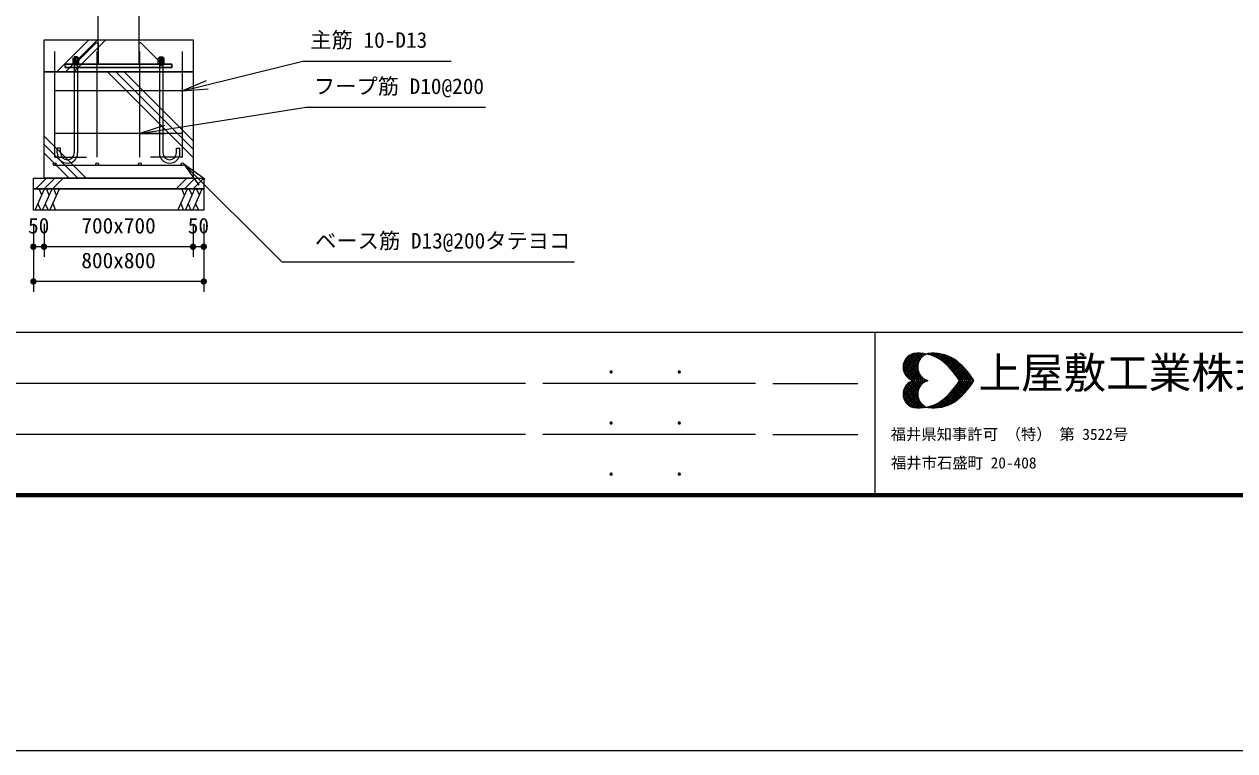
# Model space of a CAD drawing. Units: millimetres at full size, sheet at 1:40, with parts at other scales. Extents: x -800 to 17600, y -600 to 12480.
# Drawn here: x 2164 to 7848, y -600 to 2811 of the extents above; entities that cross this region are included whole.
import ezdxf
from ezdxf.enums import TextEntityAlignment as Align

# ---------------------------------------------------------------- set-up
doc = ezdxf.new("R2010")
doc.units = ezdxf.units.MM
doc.header["$LTSCALE"] = 40
for name, color, linetype, lineweight in [('D-STR', 1, 'Continuous', 13), ('D-STR-DIM', 7, 'Continuous', 13), ('D-STR-HTXT', 7, 'Continuous', 13), ('D-TTL', 7, 'Continuous', 70), ('D-TTL-FRAM', 7, 'Continuous', 13), ('D-TTL-TXT', 7, 'Continuous', 13), ('V-nasSTD', 5, 'Continuous', 13)]:
    doc.layers.add(name, color=color, linetype=linetype, lineweight=lineweight)
doc.styles.add('ＭＳ ゴシック', font='')
doc.styles.get('ＭＳ ゴシック').set_extended_font_data('MS Gothic')

# ---------------------------------------------------------------- blocks, each defined once
blk = doc.blocks.new('filled_dot')
at = {"color": 0, "linetype": 'Continuous', "lineweight": -2, "const_width": 1.25}
blk.add_lwpolyline([(-0.625, 0, 1), (0.625, 0, 1)], format="xyb", close=True, dxfattribs=at)
blk = doc.blocks.new('open_arrow')
at = {"color": 0, "linetype": 'Continuous', "lineweight": -2}
blk.add_lwpolyline([(7.5, 1.25), (0, 0), (7.5, -1.25)], dxfattribs=at)

msp = doc.modelspace()

# ---------------------------------------------------------------- linework, layer by layer
at = {"layer": 'D-STR'}
for p, q in [((2317.84, 2587.93), (2467.84, 2737.93)), ((2357.44, 2587.93), (2507.44, 2737.93)), ((2397.04, 2587.93), (2547.04, 2737.93)), ((2306.9, 2187.93), (2306.9, 2682.94)), ((2506.9, 2187.93), (2506.9, 2682.94)), ((2706.9, 2187.93), (2706.9, 2682.94)), ((2906.9, 2187.93), (2906.9, 2682.94)), ((2391.9, 2627.13), (2421.9, 2627.13)), ((2391.9, 2627.13), (2391.9, 2623.93)), ((2391.9, 2623.93), (2421.9, 2623.93)), ((2393.04, 2651.83), (2395.5, 2653.13)), ((2393.04, 2640.13), (2393.04, 2651.83)), ((2393.04, 2638.83), (2395.5, 2640.13)), ((2393.04, 2640.13), (2420.75, 2640.13)), ((2393.04, 2627.13), (2393.04, 2638.83)), ((2395.5, 2653.13), (2418.3, 2653.13)), ((2395.5, 2640.13), (2418.3, 2640.13)), ((2398.9, 2658.93), (2398.9, 2206.93)), ((2414.9, 2658.93), (2398.9, 2658.93)), ((2414.9, 2618.93), (2398.9, 2618.93)), ((2399.97, 2640.13), (2399.97, 2651.83)), ((2399.97, 2627.13), (2399.97, 2638.83)), ((2406.9, 2637.53), (2406.9, 2655.73)), ((2406.9, 2621.33), (2406.9, 2642.73)), ((2413.82, 2640.13), (2413.82, 2651.83)), ((2413.82, 2627.13), (2413.82, 2638.83)), ((2414.9, 2658.93), (2414.9, 2206.93)), ((2420.75, 2651.83), (2418.3, 2653.13)), ((2420.75, 2638.83), (2418.3, 2640.13)), ((2420.75, 2640.13), (2420.75, 2651.83)), ((2420.75, 2627.13), (2420.75, 2638.83)), ((2421.9, 2627.13), (2421.9, 2623.93)), ((2821.9, 2627.13), (2791.9, 2627.13)), ((2791.9, 2627.13), (2791.9, 2623.93)), ((2821.9, 2623.93), (2791.9, 2623.93)), ((2793.04, 2651.83), (2795.5, 2653.13)), ((2793.04, 2640.13), (2793.04, 2651.83)), ((2793.04, 2638.83), (2795.5, 2640.13)), ((2820.75, 2640.13), (2793.04, 2640.13)), ((2793.04, 2627.13), (2793.04, 2638.83)), ((2818.3, 2653.13), (2795.5, 2653.13)), ((2818.3, 2640.13), (2795.5, 2640.13)), ((2798.9, 2658.93), (2798.9, 2206.93)), ((2798.9, 2658.93), (2814.9, 2658.93)), ((2798.9, 2618.93), (2814.9, 2618.93)), ((2799.97, 2640.13), (2799.97, 2651.83)), ((2799.97, 2627.13), (2799.97, 2638.83)), ((2806.9, 2637.53), (2806.9, 2655.73)), ((2806.9, 2621.33), (2806.9, 2642.73)), ((2813.82, 2640.13), (2813.82, 2651.83)), ((2813.82, 2627.13), (2813.82, 2638.83)), ((2814.9, 2658.93), (2814.9, 2206.93)), ((2820.75, 2651.83), (2818.3, 2653.13)), ((2820.75, 2638.83), (2818.3, 2640.13)), ((2820.75, 2640.13), (2820.75, 2651.83)), ((2820.75, 2627.13), (2820.75, 2638.83)), ((2821.9, 2627.13), (2821.9, 2623.93)), ((2554.45, 2587.93), (2956.9, 2185.48)), ((2594.05, 2587.93), (2956.9, 2225.08)), ((2633.65, 2587.93), (2956.9, 2264.68)), ((2906.9, 2497.93), (2306.9, 2497.93)), ((2256.9, 2285.86), (2454.83, 2087.93)), ((2906.9, 2297.93), (2306.9, 2297.93)), ((2256.9, 2246.26), (2415.23, 2087.93)), ((2334.9, 2229.93), (2318.9, 2229.93)), ((2318.9, 2206.93), (2318.9, 2229.93)), ((2334.9, 2206.93), (2334.9, 2229.93)), ((2878.9, 2229.93), (2894.9, 2229.93)), ((2878.9, 2206.93), (2878.9, 2229.93)), ((2894.9, 2206.93), (2894.9, 2229.93)), ((2256.9, 2206.66), (2375.63, 2087.93)), ((2306.9, 2187.93), (2456.9, 2187.93)), ((2906.9, 2187.93), (2756.9, 2187.93)), ((2906.9, 2147.93), (2306.9, 2147.93)), ((2217.84, 2037.93), (2267.84, 2087.93)), ((2257.44, 2037.93), (2307.44, 2087.93)), ((2297.04, 2037.93), (2347.04, 2087.93)), ((2877.7, 2037.93), (2927.7, 2087.93)), ((2917.3, 2037.93), (2967.3, 2087.93)), ((2956.9, 2037.93), (3006.9, 2087.93)), ((2215.14, 1937.93), (2259.68, 2037.93)), ((2246.55, 2008.43), (2233.41, 2037.93)), ((2249.91, 1937.93), (2294.45, 2037.93)), ((2281.32, 2008.43), (2268.18, 2037.93)), ((2284.68, 1937.93), (2329.22, 2037.93)), ((2316.09, 2008.43), (2302.95, 2037.93)), ((2885.81, 1937.93), (2930.36, 2037.93)), ((2917.22, 2008.43), (2904.08, 2037.93)), ((2920.59, 1937.93), (2965.13, 2037.93)), ((2951.99, 2008.43), (2938.85, 2037.93)), ((2955.36, 1937.93), (2999.9, 2037.93)), ((2986.76, 2008.43), (2973.62, 2037.93)), ((2228.28, 1967.42), (2241.41, 1937.93)), ((2263.05, 1967.42), (2276.18, 1937.93)), ((2297.82, 1967.42), (2310.96, 1937.93)), ((2898.95, 1967.42), (2912.09, 1937.93)), ((2933.72, 1967.42), (2946.86, 1937.93)), ((2968.49, 1967.42), (2981.63, 1937.93))]:
    msp.add_line(p, q, dxfattribs=at)
for points in [[(2511.55, 5137.93), (2702.25, 5137.93), (2702.25, 2623.93), (2511.55, 2623.93)], [(2256.9, 2737.93), (2956.9, 2737.93), (2956.9, 2587.93), (2256.9, 2587.93)], [(2511.55, 2623.93), (2411.55, 2623.93), (2411.55, 2633.93), (2501.55, 2723.93), (2511.55, 2723.93)], [(2702.25, 2623.93), (2802.25, 2623.93), (2802.25, 2633.93), (2712.25, 2723.93), (2702.25, 2723.93)], [(2856.9, 2607.93), (2356.9, 2607.93), (2356.9, 2623.93), (2856.9, 2623.93)], [(2356.9, 2607.93), (2856.9, 2607.93), (2856.9, 2623.93), (2356.9, 2623.93)], [(2256.9, 2587.93), (2956.9, 2587.93), (2956.9, 2087.93), (2256.9, 2087.93)], [(2206.9, 2087.93), (3006.9, 2087.93), (3006.9, 2037.93), (2206.9, 2037.93)], [(2206.9, 2037.93), (3006.9, 2037.93), (3006.9, 1937.93), (2206.9, 1937.93)]]:
    msp.add_lwpolyline(points, close=True, dxfattribs=at)
for centre in [(2306.9, 2154.43), (2506.9, 2154.43), (2706.9, 2154.43), (2906.9, 2154.43)]:
    msp.add_circle(centre, 6.5, dxfattribs=at)
for centre, radius, start, end in [((2396.5, 2648.25), 4.98, 45.90122, 78.32053), ((2396.5, 2635.25), 4.98, 45.90122, 78.32053), ((2406.9, 2634.02), 19.11, 68.74529, 111.25471), ((2406.9, 2621.02), 19.11, 68.74529, 111.25471), ((2417.29, 2648.25), 4.98, 101.67947, 134.09878), ((2417.29, 2635.25), 4.98, 101.67947, 134.09878), ((2796.5, 2648.25), 4.98, 45.90122, 78.32053), ((2796.5, 2635.25), 4.98, 45.90122, 78.32053), ((2806.9, 2634.02), 19.11, 68.74529, 111.25471), ((2806.9, 2621.02), 19.11, 68.74529, 111.25471), ((2817.29, 2648.25), 4.98, 101.67947, 134.09878), ((2817.29, 2635.25), 4.98, 101.67947, 134.09878), ((2366.9, 2206.93), 48, 180, 0), ((2366.9, 2206.93), 32, 180, 0), ((2846.9, 2206.93), 48, 180, 0), ((2846.9, 2206.93), 32, 180, 0)]:
    msp.add_arc(centre, radius, start, end, dxfattribs=at)
at = {"layer": 'D-STR-DIM'}
for p, q in [((2206.9, 1873.93), (2206.9, 1718.67)), ((2206.9, 1873.93), (2206.9, 1555.44)), ((2256.9, 1873.93), (2256.9, 1718.67)), ((2256.9, 1873.93), (2256.9, 1718.67)), ((2956.9, 1873.93), (2956.9, 1718.67)), ((2956.9, 1873.93), (2956.9, 1718.67)), ((3006.9, 1873.93), (3006.9, 1718.67)), ((3006.9, 1873.93), (3006.9, 1555.44)), ((2256.9, 1766.67), (2206.9, 1766.67)), ((2956.9, 1766.67), (2256.9, 1766.67)), ((3006.9, 1766.67), (2956.9, 1766.67)), ((3006.9, 1603.44), (2206.9, 1603.44))]:
    msp.add_line(p, q, dxfattribs=at)
at = {"layer": 'D-STR-HTXT'}
for points in [[(2906.9, 2497.93), (3471.67, 2638.43), (4168.62, 2638.43)], [(2706.9, 2297.93), (3488.34, 2421.39), (4329.5, 2421.39)], [(2912.96, 2153.88), (3374.25, 1695.99), (3494.25, 1695.99), (4747.8, 1695.99)]]:
    msp.add_lwpolyline(points, dxfattribs=at)
at = {"layer": 'D-TTL'}
msp.add_lwpolyline([(600, 600), (600, 11280), (16200, 11280), (16200, 600)], close=True, dxfattribs=at)
at = {"layer": 'D-TTL-FRAM'}
for p, q in [((600, 1364.88), (16200, 1364.88)), ((6158.45, 1364.88), (6158.45, 600)), ((4518.45, 1124.88), (806.8, 1124.88)), ((5598.45, 1124.88), (4598.45, 1124.88)), ((5678.45, 1124.88), (6078.45, 1124.88)), ((4518.45, 884.88), (806.8, 884.88)), ((5598.45, 884.88), (4598.45, 884.88)), ((5678.45, 884.88), (6078.45, 884.88))]:
    msp.add_line(p, q, dxfattribs=at)
at = {"layer": 'D-TTL-TXT'}
for p, q in [((6290.79, 1201.56), (6354.95, 1265.73)), ((6291.62, 1192.4), (6364.95, 1265.73)), ((6291.62, 1211.56), (6344.95, 1264.89)), ((6293.29, 1184.9), (6374.12, 1265.73)), ((6294.96, 1177.4), (6382.45, 1264.89)), ((6295.79, 1224.89), (6331.62, 1261.56)), ((6298.29, 1171.56), (6391.62, 1264.06)), ((6315.79, 1252.39), (6359.12, 1209.06)), ((6321.62, 1255.73), (6360.79, 1216.56)), ((6327.45, 1259.89), (6363.29, 1224.06)), ((6334.12, 1262.39), (6365.79, 1230.73)), ((6341.62, 1264.89), (6369.12, 1236.56)), ((6349.95, 1265.73), (6373.29, 1241.56)), ((6359.12, 1265.73), (6377.45, 1247.39)), ((6368.29, 1265.73), (6382.45, 1251.56)), ((6378.29, 1265.73), (6388.29, 1255.73)), ((6388.29, 1264.89), (6394.12, 1259.06)), ((6396.62, 1259.89), (6399.12, 1263.23)), ((6399.95, 1262.39), (6400.79, 1262.39)), ((6406.62, 1261.56), (6410.79, 1264.89)), ((6407.45, 1264.89), (6411.62, 1259.89)), ((6414.12, 1259.06), (6420.79, 1265.73)), ((6416.62, 1264.89), (6425.79, 1255.73)), ((6421.62, 1257.39), (6430.79, 1265.73)), ((6425.79, 1264.89), (6439.95, 1250.73)), ((6429.12, 1254.89), (6439.95, 1265.73)), ((6434.95, 1265.73), (6459.12, 1240.73)), ((6435.79, 1252.39), (6449.12, 1265.73)), ((6442.45, 1249.06), (6457.45, 1264.06)), ((6444.12, 1264.89), (6571.62, 1138.23)), ((6448.29, 1245.73), (6464.95, 1263.23)), ((6454.12, 1264.89), (6580.78, 1138.23)), ((6454.95, 1243.23), (6473.28, 1261.56)), ((6460.79, 1239.06), (6480.78, 1259.89)), ((6464.95, 1263.23), (6589.95, 1138.23)), ((6465.78, 1235.73), (6488.28, 1257.39)), ((6471.62, 1231.56), (6495.78, 1255.73)), ((6476.62, 1261.56), (6599.95, 1138.23)), ((6476.62, 1227.39), (6502.45, 1252.39)), ((6489.95, 1257.39), (6609.11, 1138.23)), ((6504.12, 1252.39), (6618.28, 1138.23)), ((6290.79, 1202.4), (6354.95, 1138.23)), ((6291.62, 1210.73), (6364.95, 1138.23)), ((6293.29, 1218.23), (6374.12, 1138.23)), ((6295.79, 1225.73), (6383.29, 1138.23)), ((6299.12, 1231.56), (6392.45, 1138.23)), ((6301.62, 1238.23), (6364.12, 1176.56)), ((6301.62, 1164.9), (6365.79, 1229.06)), ((6305.79, 1159.9), (6360.79, 1214.9)), ((6306.62, 1243.23), (6359.95, 1189.9)), ((6309.96, 1154.9), (6359.12, 1204.06)), ((6310.79, 1248.23), (6359.12, 1199.9)), ((6314.96, 1150.73), (6359.12, 1194.9)), ((6482.45, 1223.23), (6509.12, 1249.89)), ((6487.45, 1219.06), (6514.95, 1247.39)), ((6492.45, 1214.9), (6521.62, 1244.06)), ((6496.62, 1209.9), (6527.45, 1240.73)), ((6501.62, 1205.73), (6533.28, 1236.56)), ((6506.62, 1200.73), (6538.28, 1233.23)), ((6510.78, 1195.73), (6544.12, 1229.06)), ((6515.78, 1190.73), (6549.12, 1224.06)), ((6519.95, 1185.73), (6554.12, 1219.9)), ((6522.45, 1243.23), (6614.11, 1152.4)), ((6524.12, 1180.73), (6559.12, 1215.73)), ((6528.28, 1175.73), (6564.12, 1211.56)), ((6532.45, 1170.73), (6569.12, 1206.56)), ((6536.62, 1164.9), (6574.12, 1201.56)), ((6540.78, 1159.9), (6578.28, 1197.4)), ((6560.78, 1214.9), (6583.28, 1191.56)), ((6290.79, 1073.23), (6354.95, 1137.4)), ((6291.62, 1191.56), (6345.79, 1138.23)), ((6291.62, 1064.9), (6364.95, 1137.4)), ((6291.62, 1084.06), (6345.79, 1137.4)), ((6293.29, 1057.4), (6374.12, 1137.4)), ((6294.96, 1179.9), (6334.12, 1139.9)), ((6295.79, 1049.9), (6383.29, 1137.4)), ((6299.12, 1044.07), (6392.45, 1137.4)), ((6320.79, 1146.56), (6361.62, 1187.4)), ((6326.62, 1143.23), (6363.29, 1179.9)), ((6333.29, 1139.9), (6365.79, 1173.23)), ((6339.95, 1138.23), (6369.12, 1166.56)), ((6339.95, 1137.4), (6369.12, 1109.06)), ((6349.95, 1138.23), (6373.29, 1161.56)), ((6349.95, 1137.4), (6373.29, 1114.06)), ((6359.12, 1138.23), (6377.45, 1156.56)), ((6359.12, 1137.4), (6377.45, 1119.06)), ((6368.29, 1138.23), (6381.62, 1151.56)), ((6368.29, 1137.4), (6381.62, 1124.06)), ((6377.45, 1138.23), (6387.45, 1147.4)), ((6377.45, 1137.4), (6387.45, 1128.23)), ((6387.45, 1138.23), (6393.29, 1144.06)), ((6387.45, 1137.4), (6393.29, 1131.56)), ((6396.62, 1138.23), (6399.95, 1140.73)), ((6396.62, 1137.4), (6399.95, 1134.9)), ((6399.12, 1140.73), (6402.45, 1138.23)), ((6399.12, 1134.9), (6402.45, 1137.4)), ((6405.79, 1138.23), (6406.62, 1138.23)), ((6405.79, 1137.4), (6406.62, 1137.4)), ((6444.12, 1010.73), (6571.62, 1137.4)), ((6454.12, 1010.73), (6580.78, 1137.4)), ((6464.95, 1012.4), (6589.95, 1137.4)), ((6476.62, 1014.07), (6599.95, 1137.4)), ((6489.95, 1018.23), (6609.11, 1137.4)), ((6504.12, 1023.23), (6618.28, 1137.4)), ((6540.78, 1159.06), (6561.62, 1138.23)), ((6540.78, 1116.56), (6561.62, 1137.4)), ((6544.12, 1154.06), (6582.45, 1192.4)), ((6548.28, 1148.23), (6587.45, 1187.4)), ((6551.62, 1142.4), (6591.62, 1182.4)), ((6556.62, 1138.23), (6595.78, 1177.4)), ((6556.62, 1137.4), (6595.78, 1098.23)), ((6565.78, 1138.23), (6599.95, 1171.56)), ((6565.78, 1137.4), (6599.95, 1104.06)), ((6575.78, 1138.23), (6604.12, 1166.56)), ((6575.78, 1137.4), (6604.12, 1109.06)), ((6584.95, 1138.23), (6608.28, 1160.73)), ((6584.95, 1137.4), (6608.28, 1114.9)), ((6594.12, 1138.23), (6611.61, 1155.73)), ((6594.12, 1137.4), (6611.61, 1119.9)), ((6603.28, 1138.23), (6615.78, 1149.9)), ((6603.28, 1137.4), (6615.78, 1125.73)), ((6613.28, 1138.23), (6619.11, 1144.06)), ((6613.28, 1137.4), (6619.11, 1131.56)), ((6622.45, 1138.23), (6623.28, 1138.23)), ((6622.45, 1137.4), (6623.28, 1137.4)), ((6291.62, 1083.23), (6364.95, 1009.9)), ((6293.29, 1090.73), (6374.12, 1009.9)), ((6294.96, 1095.73), (6334.12, 1135.73)), ((6294.96, 1098.23), (6382.45, 1010.73)), ((6298.29, 1104.06), (6391.62, 1011.57)), ((6301.62, 1110.73), (6365.79, 1046.57)), ((6301.62, 1037.4), (6364.12, 1099.06)), ((6305.79, 1115.73), (6360.79, 1060.73)), ((6306.62, 1032.4), (6359.95, 1085.73)), ((6309.96, 1120.73), (6359.12, 1071.57)), ((6314.96, 1124.9), (6359.12, 1080.73)), ((6320.79, 1129.06), (6361.62, 1088.23)), ((6326.62, 1132.4), (6363.29, 1095.73)), ((6333.29, 1135.73), (6365.79, 1102.4)), ((6515.78, 1084.9), (6549.12, 1051.57)), ((6519.95, 1089.9), (6554.12, 1055.73)), ((6522.45, 1032.4), (6614.11, 1123.23)), ((6524.12, 1094.9), (6559.12, 1059.9)), ((6528.28, 1099.9), (6564.12, 1064.07)), ((6532.45, 1104.9), (6569.12, 1069.07)), ((6536.62, 1110.73), (6574.12, 1074.07)), ((6540.78, 1115.73), (6578.28, 1078.23)), ((6544.12, 1121.56), (6582.45, 1083.23)), ((6548.28, 1127.4), (6587.45, 1088.23)), ((6551.62, 1133.23), (6591.62, 1093.23)), ((6560.78, 1060.73), (6583.28, 1084.06)), ((6290.79, 1074.07), (6354.95, 1009.9)), ((6291.62, 1064.07), (6344.95, 1010.73)), ((6295.79, 1050.73), (6331.62, 1014.07)), ((6310.79, 1027.4), (6359.12, 1075.73)), ((6315.79, 1023.23), (6359.12, 1066.57)), ((6321.62, 1019.9), (6360.79, 1059.07)), ((6327.45, 1015.73), (6363.29, 1051.57)), ((6334.12, 1013.23), (6365.79, 1044.9)), ((6341.62, 1010.73), (6369.12, 1039.07)), ((6349.95, 1009.9), (6373.29, 1034.07)), ((6359.12, 1009.9), (6377.45, 1028.23)), ((6368.29, 1009.9), (6382.45, 1024.07)), ((6425.79, 1010.73), (6439.95, 1024.9)), ((6434.95, 1009.9), (6459.12, 1034.9)), ((6435.79, 1023.23), (6449.12, 1009.9)), ((6442.45, 1026.57), (6457.45, 1011.57)), ((6448.29, 1029.9), (6464.95, 1012.4)), ((6454.95, 1032.4), (6473.28, 1014.07)), ((6460.79, 1036.57), (6480.78, 1015.73)), ((6465.78, 1039.9), (6488.28, 1018.23)), ((6471.62, 1044.07), (6495.78, 1019.9)), ((6476.62, 1048.23), (6502.45, 1023.23)), ((6482.45, 1052.4), (6509.12, 1025.73)), ((6487.45, 1056.57), (6514.95, 1028.23)), ((6492.45, 1060.73), (6521.62, 1031.57)), ((6496.62, 1065.73), (6527.45, 1034.9)), ((6501.62, 1069.9), (6533.28, 1039.07)), ((6506.62, 1074.9), (6538.28, 1042.4)), ((6510.78, 1079.9), (6544.12, 1046.57)), ((6378.29, 1009.9), (6388.29, 1019.9)), ((6388.29, 1010.73), (6394.12, 1016.57)), ((6396.62, 1015.73), (6399.12, 1012.4)), ((6399.95, 1013.23), (6400.79, 1013.23)), ((6406.62, 1014.07), (6410.79, 1010.73)), ((6407.45, 1010.73), (6411.62, 1015.73)), ((6414.12, 1016.57), (6420.79, 1009.9)), ((6416.62, 1010.73), (6425.79, 1019.9)), ((6421.62, 1018.23), (6430.79, 1009.9)), ((6429.12, 1020.73), (6439.95, 1009.9))]:
    msp.add_line(p, q, dxfattribs=at)
for centre, radius, start, end in [((6356.44, 1201.38), 65.57, 105.2024, 254.7976), ((6364.74, 1078.44), 187.96, 58.71735, 97.79751), ((6424.91, 1201.38), 65.57, 105.2024, 254.7976), ((6433.21, 1078.44), 187.96, 58.71735, 97.79751), ((6267.99, 967.68), 333.81, 30.69974, 54.3922), ((6336.46, 967.68), 333.81, 30.69974, 54.3922), ((6356.44, 1074.83), 65.57, 105.2024, 254.7976), ((6424.91, 1074.83), 65.57, 105.2024, 254.7976), ((6267.99, 1308.53), 333.81, 305.6078, 329.30026), ((6336.46, 1308.53), 333.81, 305.6078, 329.30026), ((6364.74, 1197.77), 187.96, 262.20249, 301.28265), ((6433.21, 1197.77), 187.96, 262.20249, 301.28265)]:
    msp.add_arc(centre, radius, start, end, dxfattribs=at)
at = {"layer": 'V-nasSTD'}
msp.add_lwpolyline([(-800, -600), (-800, 12480), (17600, 12480), (17600, -600)], close=True, dxfattribs=at)

# ---------------------------------------------------------------- block references
at = {"layer": 'D-STR-DIM', "xscale": 12, "yscale": 12}
for p in [(2206.9, 1766.67), (2256.9, 1766.67), (2956.9, 1766.67), (2206.9, 1603.44)]:
    msp.add_blockref('filled_dot', p, dxfattribs=at)
at = {"layer": 'D-STR-DIM', "xscale": 12, "yscale": 12, "rotation": 180}
for p in [(2256.9, 1766.67), (2956.9, 1766.67), (3006.9, 1766.67), (3006.9, 1603.44)]:
    msp.add_blockref('filled_dot', p, dxfattribs=at)
at = {"layer": 'D-STR-HTXT', "xscale": 16, "yscale": 16}
for p, rotation in [((2906.9, 2497.93), 14), ((2706.9, 2297.93), 9), ((2912.96, 2153.88), 315.2)]:
    msp.add_blockref('open_arrow', p, dxfattribs=dict(at, rotation=rotation))

# ---------------------------------------------------------------- texts
at = {"layer": 'D-STR-DIM', "style": 'ＭＳ ゴシック'}
for s, p in [('50', (2231.9, 1902.18)), ('700x700', (2606.9, 1902.18)), ('50', (2981.9, 1902.18)), ('800x800', (2606.9, 1738.95))]:
    msp.add_text(s, height=73.31, dxfattribs=at).set_placement(p, align=Align.TOP_CENTER)
at = {"layer": 'D-STR-HTXT', "style": 'ＭＳ ゴシック'}
for s, p in [('主筋 10-D13', (3507.18, 2773.94)), ('フープ筋 D10@200', (3523.85, 2556.91)), ('ベース筋 D13@200タテヨコ', (3529.76, 1831.5))]:
    msp.add_text(s, height=73.31, dxfattribs=at).set_placement(p, align=Align.TOP_LEFT)
at = {"layer": 'D-TTL-FRAM', "style": 'ＭＳ ゴシック'}
for p in [(4889.99, 1145.68), (5209.99, 1145.68), (4889.99, 905.68), (5209.99, 905.68), (4889.99, 665.68), (5209.99, 665.68)]:
    msp.add_text('.', height=87.98, dxfattribs=at).set_placement(p, align=Align.BOTTOM_LEFT)
at = {"layer": 'D-TTL-TXT', "style": 'ＭＳ ゴシック'}
for s, height, p in [('上屋敷工業株式会社', 146.6, (6644.53, 1057.64)), ('福井県知事許可 （特） 第 3522号', 52.79, (6232.59, 843.96)), ('福井市石盛町 20-408', 52.79, (6234.05, 709.63))]:
    msp.add_text(s, height=height, dxfattribs=at).set_placement(p, align=Align.BOTTOM_LEFT)

doc.saveas('drawing.dxf')
